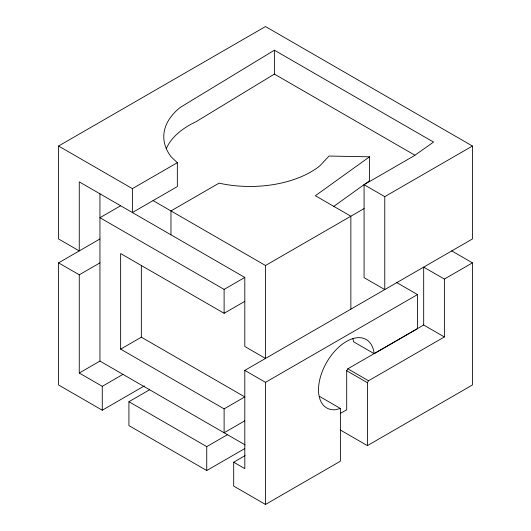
<?xml version="1.0" encoding="UTF-8"?>
<svg xmlns="http://www.w3.org/2000/svg" width="531" height="531" viewBox="0 0 531 531"><rect width="100%" height="100%" fill="white"/><g stroke="black" fill="none" stroke-linecap="round" stroke-linejoin="round"><path stroke-width="0.8" d="M340.305 413.47L346.703 409.779L346.703 370.738L347.825 368.806L423.678 325.012L444.374 336.959L444.374 279.067L472.437 262.865L472.437 384.975L367.399 445.622L340.165 429.898M367.399 445.622L367.399 382.685L368.521 380.754L444.374 336.959M333.428 206.652L369.543 180.706L369.543 156.811L315.374 195.733L350.858 216.217L350.858 309.161M319.689 396.511L340.384 408.458L340.384 461.213L265.5 504.45L233.693 486.091L233.693 462.196L244.804 468.607L244.804 370.386L472.437 238.97L472.437 146.025L384.769 196.643L384.769 289.581L364.074 277.633L364.074 184.695L414.153 155.775L433.528 142.082L274.388 50.199L180.268 107.408A86.214 49.775 0 0 0 171.221 156.91L177.341 162.685L177.341 186.58L132.385 212.539L132.385 188.644L58.563 146.025L58.563 238.97L79.258 250.917L79.258 181.867L244.804 277.447L244.804 346.491L265.5 358.438L265.5 265.5L153.074 200.592M274.388 50.199L274.388 74.094L195.766 121.884A86.214 49.775 0 0 0 166.329 148.567M58.563 146.025L265.5 26.55L472.437 146.025M132.385 188.644L177.341 162.685M120.643 205.762L99.947 217.71L224.115 289.395L244.804 277.447M144.346 385.918L102.271 410.211L58.563 384.975L58.563 262.865L99.947 238.97M58.563 262.865L79.258 274.812L99.947 262.865M79.258 274.812L79.258 373.027L99.947 361.08L245.169 444.925M120.643 349.132L141.339 337.185L244.804 396.922L224.115 408.87L120.643 349.132L120.643 253.552L224.115 313.29L244.804 301.342M265.5 265.5L364.074 208.59M79.258 373.027L102.271 386.316L122.96 374.368M244.778 448.569L206.745 470.526L128.92 425.596L128.92 401.702L149.609 389.754M244.804 370.386L265.5 382.333L417.499 294.579L417.499 328.662L374.169 353.679A39.506 22.813 -60 0 0 329.565 357.761A39.506 22.813 -60 0 0 335.619 409.7L340.384 408.458M244.804 420.817L224.115 432.765L224.115 408.87M128.92 401.702L206.745 446.631L227.441 434.683M233.693 462.196L245.116 455.598M369.543 156.811L329.061 156.048L319.722 165.964A86.214 49.775 0 0 1 219.064 183.149L170.962 210.92L170.962 234.815M274.388 74.094L414.89 155.218M364.074 184.695L384.769 196.643M451.675 250.871L472.437 262.865M444.374 279.067L423.678 267.12L423.678 325.012M396.81 282.631L417.499 294.579M374.169 353.679L353.473 341.732A39.506 22.813 -60 0 0 352.883 338.386M347.825 368.806L368.521 380.754M346.703 370.738L367.399 382.685M265.5 382.333L265.5 504.45M224.115 289.395L224.115 313.29M206.745 446.631L206.745 470.526M141.339 265.5L141.339 337.185M102.271 386.316L102.271 410.211M99.947 193.755L99.947 361.08"/></g></svg>
